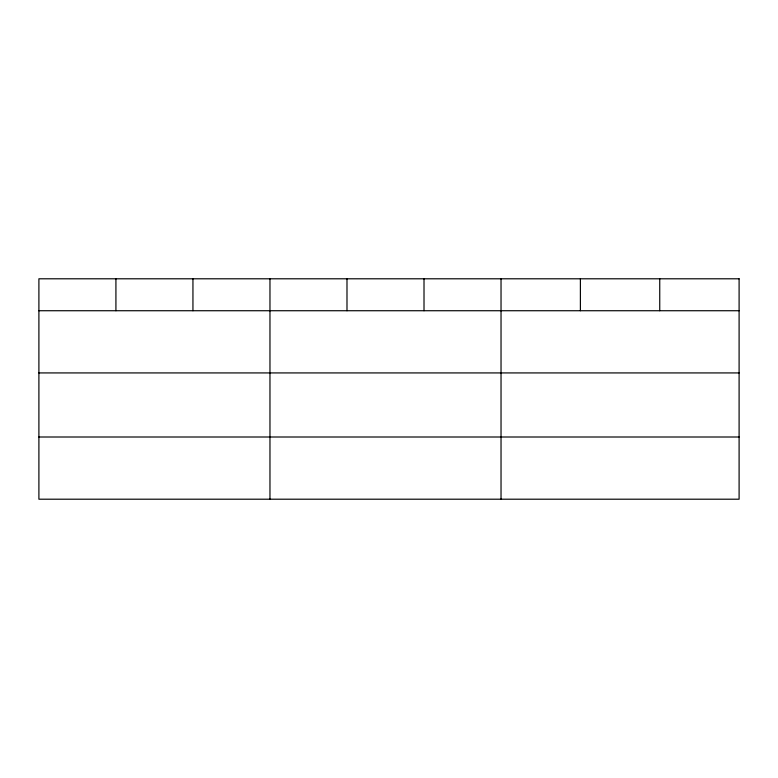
<?xml version="1.0" encoding="UTF-8"?>
<svg xmlns="http://www.w3.org/2000/svg" width="778" height="778" viewBox="0 0 778 778"><rect width="100%" height="100%" fill="white"/><g stroke="black" fill="none" stroke-linecap="round" stroke-linejoin="round"><path stroke-width="1.17" d="M38.9 310.733L739.1 310.733M38.9 372.925L739.1 372.925M38.9 437.003L739.1 437.003M659.744 278.796L659.744 310.733M580.388 278.796L580.388 310.733M501.032 278.796L501.032 499.204M424.01 278.796L424.01 310.733M346.988 278.796L346.988 310.733M269.966 278.796L269.966 499.204M192.944 278.796L192.944 310.733M115.922 278.796L115.922 310.733M739.1 278.796L38.9 278.796L38.9 499.204L739.1 499.204L739.1 278.796"/></g></svg>
